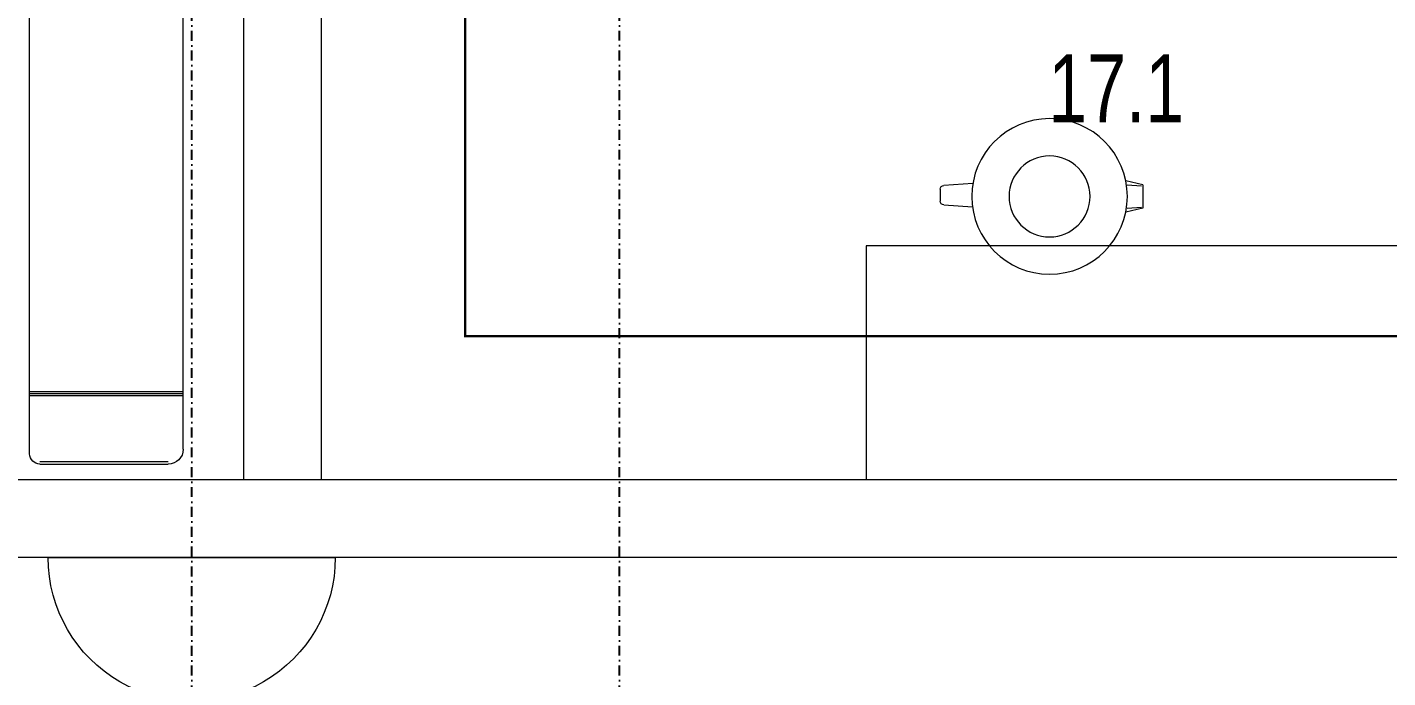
# Model space of a CAD drawing. Header units: metres. Extents: x 85953 to 212055, y -1481497 to -1363692.
# Drawn here: x 107602 to 109351, y -1380727 to -1379891 of the extents above; entities that cross this region are included whole.
import ezdxf

# ---------------------------------------------------------------- set-up
doc = ezdxf.new("R2010")
doc.units = ezdxf.units.M
doc.linetypes.add('DASHDOT', pattern=[25.4, 12.7, -6.35, 0, -6.35])
doc.layers.get('0').update_dxf_attribs({"lineweight": 0})
doc.layers.add('axes', color=8, linetype='Continuous')
doc.layers.add('E-POWR', color=7, linetype='Continuous', lineweight=9, true_color=0x487e3e)
for name, color, linetype, lineweight in [('Medical Equipment and Furniture', 8, 'Continuous', 0), ('Medical Equipment and Furniture1', 8, 'Continuous', 5), ('Walls', 8, 'Continuous', 0)]:
    doc.layers.add(name, color=color, linetype=linetype, lineweight=lineweight)
doc.styles.add('X3G_ENTITY_257CFD', font='swisscl.ttf', dxfattribs={"height": 200})

# ---------------------------------------------------------------- blocks, each defined once
blk = doc.blocks.new('NORMAL SOCKET')
at = {"layer": 'E-POWR'}
for p, q in [((0, 307.7), (0, 615.4)), ((-307.7, 0), (307.7, 0))]:
    blk.add_line(p, q, dxfattribs=at)
blk.add_ellipse((0, 0), major_axis=(32.8, 305.9), ratio=1, start_param=4.81904, end_param=7.960633, dxfattribs=at)
blk = doc.blocks.new('DM20075-P')
for p, q in [((0.6341, 1.0669), (0.6364, 1.1041)), ((0.6414, 1.1088), (0.6565, 1.1088)), ((0.6615, 1.1041), (0.6638, 1.0674)), ((0.6356, 0.8482), (0.6306, 0.8703)), ((0.6656, 0.8482), (0.6706, 0.8703)), ((0.6356, 0.8482), (0.6656, 0.8482))]:
    blk.add_line(p, q)
at = {"color": 8}
for p, q in [((0.6358, 0.8686), (0.637, 0.8499)), ((0.6655, 0.8686), (0.6643, 0.8499))]:
    blk.add_line(p, q, dxfattribs=at)
for radius in [0.1, 0.052]:
    blk.add_circle((0.6506, 0.9682), radius)
for centre, start, end in [((0.6414, 1.1038), 90, 176.4674), ((0.6565, 1.1038), 3.5467, 90)]:
    blk.add_arc(centre, 0.005, start, end)
blk = doc.blocks.new('GF21008-P')
at = {"layer": 'Medical Equipment and Furniture1'}
for p, q in [((-0.7709, 0), (0.7906, 0)), ((-0.7019, -0.1974), (-0.7019, 0)), ((-0.6994, -0.1974), (-0.6994, 0)), ((-0.6968, -0.1974), (-0.6968, 0)), ((-0.79, -0.1841), (-0.79, -0.0191)), ((-0.7866, -0.1841), (-0.7866, -0.0191)), ((-0.7767, -0.1974), (0.7964, -0.1974))]:
    blk.add_line(p, q, dxfattribs=at)
for centre, radius, start, end in [((-0.7709, -0.0191), 0.0191, 90, 180), ((-0.7767, -0.1841), 0.0133, 180, 270)]:
    blk.add_arc(centre, radius, start, end, dxfattribs=at)

msp = doc.modelspace()

# ---------------------------------------------------------------- linework, layer by layer
at = {"layer": 'axes', "linetype": 'DASHDOT'}
for p, q in [((108363.3, -1477267.3, -0.1), (108363.3, -1366661.8, -0.1)), ((107813.3, -1477267.4, 2.3), (107813.3, -1366691.8, 2.3))]:
    msp.add_line(p, q, dxfattribs=at)
at = {"layer": 'E-POWR', "const_width": 3}
msp.add_lwpolyline([(110795.7, -1379064.9), (110795.7, -1379412.1), (110795.7, -1380288.1), (108164.9, -1380288.1), (108164.9, -1379432.1), (108164.9, -1378157.3), (104766, -1378157.3), (104766, -1380288.1), (106061.6, -1380288.1)], dxfattribs=at)
at = {"layer": 'Medical Equipment and Furniture'}
msp.add_line((108680.3, -1380172.1, -0.1), (108680.3, -1380472.1, -0.1), dxfattribs=at)
at = {"layer": 'Medical Equipment and Furniture', "lineweight": 15}
msp.add_line((110980.3, -1380172.7, -0.1), (108680.3, -1380172.1, -0.1), dxfattribs=at)
at = {"layer": 'Walls'}
for p, q in [((107880.3, -1380472.7, -0.1), (107880.3, -1377972.7, -0.1)), ((107980.3, -1380472.7, -0.1), (107980.3, -1377972.7, -0.1)), ((110980.3, -1380472.7, -0.1), (104675.3, -1380472.7, -0.1)), ((111080.3, -1380572.7, -0.1), (104575.3, -1380572.7, -0.1))]:
    msp.add_line(p, q, dxfattribs=at)

# ---------------------------------------------------------------- block references
at = {"layer": 'E-POWR', "xscale": -0.6, "yscale": 0.6, "zscale": 0.6, "rotation": 180}
msp.add_blockref('NORMAL SOCKET', (107813.3, -1380572.7, -4.8), dxfattribs=at)
at = {"layer": 'Medical Equipment and Furniture', "xscale": -1000, "yscale": 1000, "zscale": 1000, "rotation": 270.0000000000002}
msp.add_blockref('GF21008-P', (107802.3, -1379662.6, 2.3), dxfattribs=at)
at = {"layer": 'Medical Equipment and Furniture', "lineweight": 0, "ltscale": 100, "xscale": -1000, "yscale": 1000, "zscale": 1000, "rotation": 90}
msp.add_blockref('DM20075-P', (109884.4, -1379458, -0.1), dxfattribs=at)

# ---------------------------------------------------------------- texts
at = {"layer": 'Medical Equipment and Furniture', "insert": (109002, -1380013.5, -0.1), "char_height": 87.47, "attachment_point": 8, "style": 'X3G_ENTITY_257CFD'}
msp.add_mtext('17.1', dxfattribs=at)

doc.saveas('drawing.dxf')
